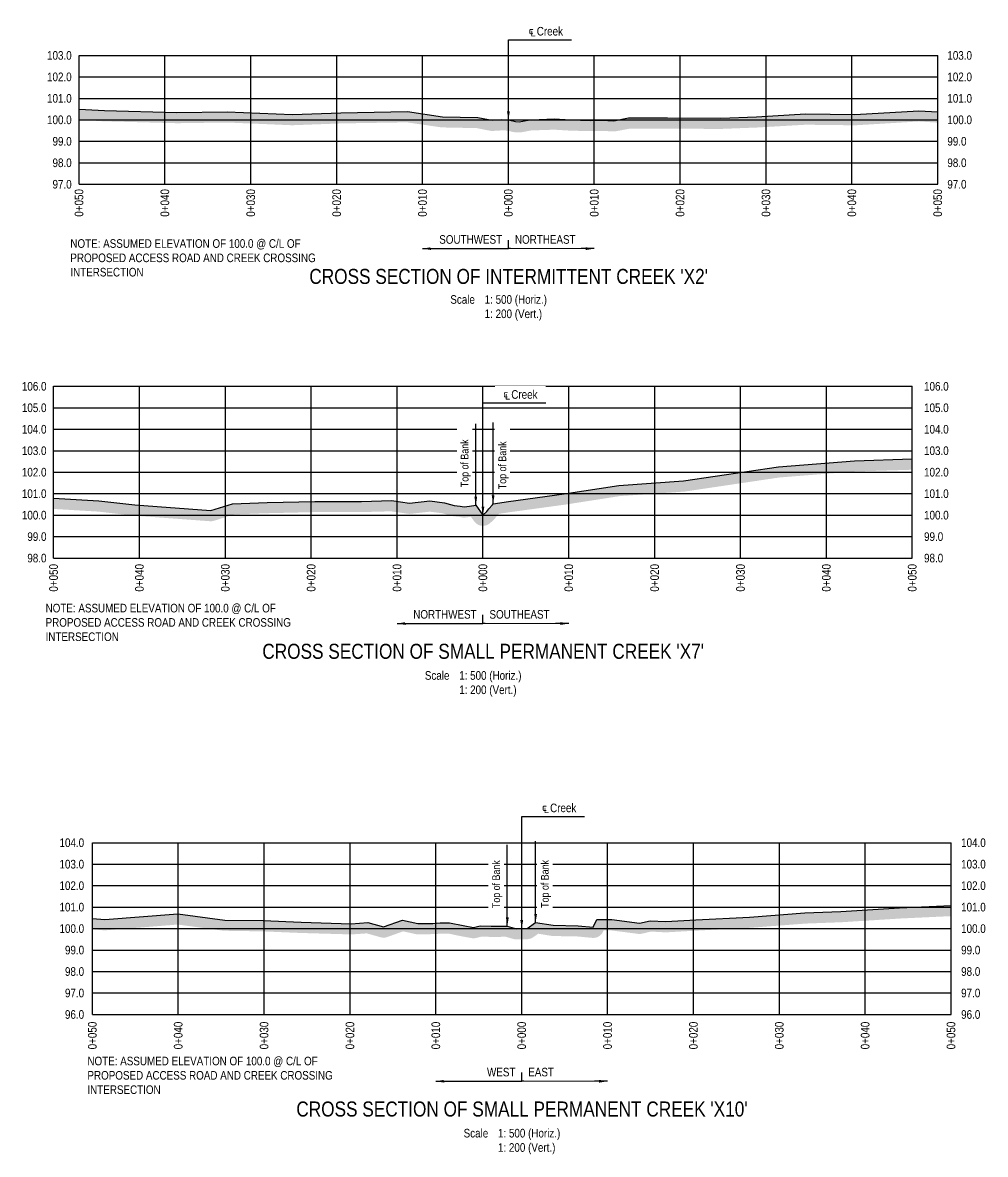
# Model space of a CAD drawing. Extents: x 522868 to 559106, y 6019929 to 6031707.
# Drawn here: x 522868 to 523988, y 6021508 to 6022825 of the extents above; entities that cross this region are included whole.
import ezdxf
from ezdxf.enums import TextEntityAlignment as Align

# ---------------------------------------------------------------- set-up
doc = ezdxf.new("R2010")
doc.units = 0
doc.header["$LTSCALE"] = 5
doc.linetypes.add('foc-TOPO', pattern=[1, 0.2, -0.8])
for name, color, linetype in [('CG-NOTES', 7, 'Continuous'), ('DETAIL-T', 7, 'Continuous'), ('L-BD', 7, 'Continuous'), ('L-DETAIL-T', 3, 'Continuous'), ('P-CROSSINGS-GRID', 8, 'Continuous'), ('P-CROSSINGS-GROUND', 48, 'foc-TOPO'), ('P-CROSSINGS-LINE', 3, 'Continuous'), ('S-T7', 7, 'Continuous')]:
    doc.layers.add(name, color=color, linetype=linetype)
doc.styles.add('140', font='ARIALN.TTF', dxfattribs={"height": 15})
doc.styles.add('80', font='ARIALN.TTF', dxfattribs={"height": 10})
doc.styles.add('80CG', font='ARIALN.TTF', dxfattribs={"height": 10})
doc.styles.add('80L', font='ARIALN.TTF', dxfattribs={"height": 10})
doc.dimstyles.new('Compass 5 000', dxfattribs={"dimscale": 5, "dimtxt": 9, "dimasz": 2, "dimexe": 0.2, "dimexo": 0.0625, "dimgap": 0.5, "dimtad": 0, "dimtih": 1, "dimtoh": 1, "dimzin": 0, "dimdsep": 46, "dimtxsty": '80CG', "dimcen": 0.1, "dimse1": 1, "dimse2": 1, "dimclrd": 256, "dimclrt": 256, "dimaunit": 1, "dimadec": 4, "dimazin": 0, "dimtfac": 0.06, "dimtofl": 0, "dimtmove": 0, "dimatfit": 1, "dimfxl": 0.2, "dimtolj": 1, "dimtzin": 0, "dimlwd": -1, "dimarcsym": 0})

msp = doc.modelspace()

# ---------------------------------------------------------------- hatches: boundary and pattern name
at = {"layer": 'P-CROSSINGS-GROUND'}
h = msp.add_hatch(dxfattribs=at)
h.set_pattern_fill('EARTH', color=256, scale=2.498683, angle=45)
h.set_pattern_definition([(45, (277.691, 3176.922), (0, 22.438809938), [15.86663467, -15.86663467]), (45, (273.484, 3181.13), (0, 22.438809938), [15.86663467, -15.86663467]), (45, (269.277, 3185.337), (0, 22.438809938), [15.86663467, -15.86663467]), (135, (269.277, 3188.142), (-22.438809938, 0), [15.86663467, -15.86663467]), (135, (273.484, 3192.349), (-22.438809938, 0), [15.86663467, -15.86663467]), (135, (277.691, 3196.556), (-22.438809938, 0), [15.86663467, -15.86663467])])
edge = h.paths.add_edge_path()
edge.add_line((523932.844, 6022721.145), (523932.087, 6022708.674))
edge.add_line((523932.087, 6022708.674), (523910.751, 6022709.97))
edge.add_line((523910.751, 6022709.97), (523837.198, 6022705.54))
edge.add_arc((523836.447, 6022718.011), 12.493, 269.328938, 273.446378, ccw=False)
edge.add_line((523836.301, 6022705.518), (523779.102, 6022706.188))
edge.add_line((523779.102, 6022706.188), (523722.74, 6022702.963))
edge.add_arc((523722.026, 6022715.436), 12.493, 272.236452, 273.275294, ccw=False)
edge.add_line((523722.514, 6022702.952), (523680.904, 6022701.327))
edge.add_arc((523680.416, 6022713.811), 12.493, 269.74622, 272.236452, ccw=False)
edge.add_line((523680.361, 6022701.318), (523618.306, 6022701.593))
edge.add_line((523618.306, 6022701.593), (523573.921, 6022701.568))
edge.add_line((523573.921, 6022701.568), (523558.127, 6022698.563))
edge.add_arc((523555.791, 6022710.836), 12.493, 266.887215, 280.773776, ccw=False)
edge.add_line((523555.113, 6022698.361), (523541.832, 6022699.083))
edge.add_line((523541.832, 6022699.083), (523528.726, 6022698.722))
edge.add_arc((523528.382, 6022711.211), 12.493, 268.499175, 271.577371, ccw=False)
edge.add_line((523528.055, 6022698.722), (523505.154, 6022699.322))
edge.add_arc((523505.482, 6022711.811), 12.493, 266.677404, 268.499175, ccw=False)
edge.add_line((523504.757, 6022699.339), (523486.367, 6022700.406))
edge.add_line((523486.367, 6022700.406), (523469.434, 6022699.875))
edge.add_line((523469.434, 6022699.875), (523459.432, 6022699.487))
edge.add_line((523459.432, 6022699.487), (523448.068, 6022697.377))
edge.add_arc((523445.787, 6022709.661), 12.493, 266.547335, 280.516537, ccw=False)
edge.add_line((523445.035, 6022697.19), (523440.477, 6022697.465))
edge.add_arc((523441.229, 6022709.936), 12.493, 256.499348, 266.547335, ccw=False)
edge.add_line((523438.313, 6022697.788), (523431.448, 6022699.436))
edge.add_line((523431.448, 6022699.436), (523425.632, 6022699.607))
edge.add_line((523425.632, 6022699.607), (523414.984, 6022698.965))
edge.add_arc((523414.233, 6022711.436), 12.493, 258.965142, 273.446887, ccw=False)
edge.add_line((523411.842, 6022699.174), (523396.108, 6022702.242))
edge.add_line((523396.108, 6022702.242), (523356.217, 6022703.045))
edge.add_arc((523356.468, 6022715.536), 12.493, 261.744781, 268.846428, ccw=False)
edge.add_line((523354.675, 6022703.172), (523314.829, 6022708.953))
edge.add_line((523314.829, 6022708.953), (523238.429, 6022707.721))
edge.add_line((523238.429, 6022707.721), (523182.099, 6022705.601))
edge.add_arc((523181.629, 6022718.086), 12.493, 267.610076, 272.155299, ccw=False)
edge.add_line((523181.108, 6022705.603), (523105.384, 6022708.764))
edge.add_line((523105.384, 6022708.764), (523047.496, 6022707.944))
edge.add_arc((523047.319, 6022720.436), 12.493, 268.489961, 270.811608, ccw=False)
edge.add_line((523046.99, 6022707.947), (522962.586, 6022710.172))
edge.add_arc((522962.915, 6022722.661), 12.493, 266.648377, 268.489961, ccw=False)
edge.add_line((522962.185, 6022710.189), (522933.371, 6022711.876))
edge.add_line((522933.371, 6022711.876), (522933.371, 6022724.391))
edge.add_line((522933.371, 6022724.391), (522962.915, 6022722.661))
edge.add_line((522962.915, 6022722.661), (523047.319, 6022720.436))
edge.add_line((523047.319, 6022720.436), (523105.556, 6022721.261))
edge.add_line((523105.556, 6022721.261), (523181.629, 6022718.086))
edge.add_line((523181.629, 6022718.086), (523238.093, 6022720.211))
edge.add_line((523238.093, 6022720.211), (523315.631, 6022721.461))
edge.add_line((523315.631, 6022721.461), (523356.468, 6022715.536))
edge.add_line((523356.468, 6022715.536), (523397.439, 6022714.711))
edge.add_line((523397.439, 6022714.711), (523414.233, 6022711.436))
edge.add_line((523414.233, 6022711.436), (523425.44, 6022712.111))
edge.add_line((523425.44, 6022712.111), (523433.108, 6022711.886))
edge.add_line((523433.108, 6022711.886), (523441.229, 6022709.936))
edge.add_line((523441.229, 6022709.936), (523445.787, 6022709.661))
edge.add_line((523445.787, 6022709.661), (523458.043, 6022711.936))
edge.add_line((523458.043, 6022711.936), (523468.996, 6022712.361))
edge.add_line((523468.996, 6022712.361), (523486.534, 6022712.911))
edge.add_line((523486.534, 6022712.911), (523505.482, 6022711.811))
edge.add_line((523505.482, 6022711.811), (523528.382, 6022711.211))
edge.add_line((523528.382, 6022711.211), (523542, 6022711.586))
edge.add_line((523542, 6022711.586), (523555.791, 6022710.836))
edge.add_line((523555.791, 6022710.836), (523572.739, 6022714.061))
edge.add_line((523572.739, 6022714.061), (523618.33, 6022714.086))
edge.add_line((523618.33, 6022714.086), (523680.416, 6022713.811))
edge.add_line((523680.416, 6022713.811), (523722.026, 6022715.436))
edge.add_line((523722.026, 6022715.436), (523778.818, 6022718.686))
edge.add_line((523778.818, 6022718.686), (523836.447, 6022718.011))
edge.add_line((523836.447, 6022718.011), (523910.754, 6022722.486))
edge.add_line((523910.754, 6022722.486), (523932.844, 6022721.145))
h = msp.add_hatch(dxfattribs=at)
h.set_pattern_fill('EARTH', color=256, scale=2.498683, angle=45)
h.set_pattern_definition([(45, (-2097.157, 2716.901), (0, 22.438809938), [15.86663467, -15.86663467]), (45, (-2101.365, 2721.108), (0, 22.438809938), [15.86663467, -15.86663467]), (45, (-2105.572, 2725.315), (0, 22.438809938), [15.86663467, -15.86663467]), (135, (-2105.572, 2728.12), (-22.438809938, 0), [15.86663467, -15.86663467]), (135, (-2101.365, 2732.328), (-22.438809938, 0), [15.86663467, -15.86663467]), (135, (-2097.157, 2736.535), (-22.438809938, 0), [15.86663467, -15.86663467])])
edge = h.paths.add_edge_path()
edge.add_line((522903.723, 6022259.062), (522955.257, 6022256.013))
edge.add_line((522955.257, 6022256.013), (522996.941, 6022251.324))
edge.add_arc((522998.337, 6022263.74), 12.493, 263.583191, 265.790557)
edge.add_line((522997.42, 6022251.28), (523085.734, 6022244.78))
edge.add_arc((523086.651, 6022257.24), 12.493, 265.790557, 287.495063)
edge.add_line((523090.407, 6022245.324), (523114.007, 6022252.763))
edge.add_line((523114.007, 6022252.763), (523152.523, 6022254.101))
edge.add_line((523152.523, 6022254.101), (523208.122, 6022255.396))
edge.add_line((523208.122, 6022255.396), (523262.027, 6022255.396))
edge.add_arc((523262.027, 6022267.89), 12.493, 270, 271.515069)
edge.add_line((523262.357, 6022255.401), (523296.289, 6022256.298))
edge.add_line((523296.289, 6022256.298), (523316.382, 6022253.468))
edge.add_arc((523318.124, 6022265.84), 12.493, 261.983575, 276.362567)
edge.add_line((523319.508, 6022253.423), (523341.587, 6022255.885))
edge.add_line((523341.587, 6022255.885), (523356.233, 6022254.066))
edge.add_line((523356.233, 6022254.066), (523362.344, 6022252.275))
edge.add_arc((523365.858, 6022264.265), 12.493, 253.668157, 253.946262)
edge.add_line((523362.403, 6022252.258), (523366.477, 6022251.086))
edge.add_arc((523369.932, 6022263.092), 12.493, 253.946262, 263.555716)
edge.add_line((523368.53, 6022250.678), (523375.243, 6022249.919))
edge.add_line((523375.243, 6022249.919), (523379.205, 6022249.191))
edge.add_arc((523381.464, 6022261.478), 12.493, 259.581232, 278.058509)
edge.add_line((523383.215, 6022249.108), (523389.438, 6022249.989))
edge.add_line((523389.438, 6022249.989), (523393.3, 6022244.593))
edge.add_arc((523403.459, 6022251.865), 12.493, 215.591277, 312.817769)
edge.add_line((523411.951, 6022242.7), (523416.349, 6022246.775))
edge.add_arc((523407.857, 6022255.94), 12.493, 312.817769, 323.20358)
edge.add_line((523417.862, 6022248.456), (523419.889, 6022251.167))
edge.add_line((523419.889, 6022251.167), (523421.99, 6022253.4))
edge.add_line((523421.99, 6022253.4), (523434.997, 6022255.321))
edge.add_line((523434.997, 6022255.321), (523499.662, 6022264.187))
edge.add_arc((523497.965, 6022276.565), 12.493, 277.807101, 278.856422)
edge.add_line((523499.889, 6022264.22), (523562.901, 6022274.039))
edge.add_line((523562.901, 6022274.039), (523637.91, 6022279.277))
edge.add_arc((523637.039, 6022291.74), 12.493, 273.994624, 278.458395)
edge.add_line((523638.877, 6022279.382), (523748.737, 6022295.719))
edge.add_line((523748.737, 6022295.719), (523836.586, 6022302.686))
edge.add_line((523836.586, 6022302.686), (523903.196, 6022304.698))
edge.add_line((523903.196, 6022304.698), (523903.196, 6022317.198))
edge.add_line((523903.196, 6022317.198), (523835.903, 6022315.165))
edge.add_line((523835.903, 6022315.165), (523747.322, 6022308.14))
edge.add_line((523747.322, 6022308.14), (523637.039, 6022291.74))
edge.add_line((523637.039, 6022291.74), (523561.502, 6022286.465))
edge.add_line((523561.502, 6022286.465), (523497.965, 6022276.565))
edge.add_line((523497.965, 6022276.565), (523433.236, 6022267.69))
edge.add_line((523433.236, 6022267.69), (523415.292, 6022265.04))
edge.add_line((523415.292, 6022265.04), (523414.729, 6022263.915))
edge.add_line((523414.729, 6022263.915), (523410.307, 6022259.215))
edge.add_line((523410.307, 6022259.215), (523407.857, 6022255.94))
edge.add_line((523407.857, 6022255.94), (523403.459, 6022251.865))
edge.add_line((523403.459, 6022251.865), (523395.139, 6022263.49))
edge.add_line((523395.139, 6022263.49), (523387.796, 6022262.375))
edge.add_line((523387.796, 6022262.375), (523381.464, 6022261.478))
edge.add_line((523381.464, 6022261.478), (523377.076, 6022262.285))
edge.add_line((523377.076, 6022262.285), (523369.932, 6022263.092))
edge.add_line((523369.932, 6022263.092), (523365.858, 6022264.265))
edge.add_line((523365.858, 6022264.265), (523358.776, 6022266.34))
edge.add_line((523358.776, 6022266.34), (523341.665, 6022268.465))
edge.add_line((523341.665, 6022268.465), (523318.124, 6022265.84))
edge.add_line((523318.124, 6022265.84), (523297, 6022268.815))
edge.add_line((523297, 6022268.815), (523262.027, 6022267.89))
edge.add_line((523262.027, 6022267.89), (523207.976, 6022267.89))
edge.add_line((523207.976, 6022267.89), (523152.16, 6022266.59))
edge.add_line((523152.16, 6022266.59), (523111.873, 6022265.19))
edge.add_line((523111.873, 6022265.19), (523086.651, 6022257.24))
edge.add_line((523086.651, 6022257.24), (522998.337, 6022263.74))
edge.add_line((522998.337, 6022263.74), (522956.324, 6022268.465))
edge.add_line((522956.324, 6022268.465), (522903.723, 6022271.578))
edge.add_line((522903.723, 6022271.578), (522903.723, 6022259.062))
h = msp.add_hatch(dxfattribs=at)
h.set_pattern_fill('EARTH', color=256, scale=2.498683, angle=45)
h.set_pattern_definition([(45, (-4120.13, 2235.773), (0, 22.438809938), [15.86663467, -15.86663467]), (45, (-4124.338, 2239.98), (0, 22.438809938), [15.86663467, -15.86663467]), (45, (-4128.545, 2244.188), (0, 22.438809938), [15.86663467, -15.86663467]), (135, (-4128.545, 2246.992), (-22.438809938, 0), [15.86663467, -15.86663467]), (135, (-4124.338, 2251.2), (-22.438809938, 0), [15.86663467, -15.86663467]), (135, (-4120.13, 2255.407), (-22.438809938, 0), [15.86663467, -15.86663467])])
edge = h.paths.add_edge_path()
edge.add_line((523948.348, 6021785.228), (523948.348, 6021797.736))
edge.add_line((523948.348, 6021797.736), (523888.247, 6021794.912))
edge.add_line((523888.247, 6021794.912), (523820.026, 6021790.587))
edge.add_line((523820.026, 6021790.587), (523778.311, 6021789.037))
edge.add_line((523778.311, 6021789.037), (523713.746, 6021784.137))
edge.add_line((523713.746, 6021784.137), (523651.202, 6021780.837))
edge.add_line((523651.202, 6021780.837), (523616.23, 6021778.837))
edge.add_line((523616.23, 6021778.837), (523597.966, 6021779.812))
edge.add_line((523597.966, 6021779.812), (523585.7, 6021776.962))
edge.add_line((523585.7, 6021776.962), (523553.367, 6021781.137))
edge.add_line((523553.367, 6021781.137), (523536.028, 6021781.262))
edge.add_line((523536.028, 6021781.262), (523531.944, 6021772.362))
edge.add_line((523531.944, 6021772.362), (523514.351, 6021774.012))
edge.add_line((523514.351, 6021774.012), (523485.293, 6021774.587))
edge.add_line((523485.293, 6021774.587), (523464.776, 6021777.887))
edge.add_line((523464.776, 6021777.887), (523454.807, 6021770.862))
edge.add_line((523454.807, 6021770.862), (523442.416, 6021770.612))
edge.add_line((523442.416, 6021770.612), (523431.847, 6021773.687))
edge.add_line((523431.847, 6021773.687), (523413.071, 6021773.537))
edge.add_line((523413.071, 6021773.537), (523400.327, 6021773.962))
edge.add_line((523400.327, 6021773.962), (523392.507, 6021771.937))
edge.add_line((523392.507, 6021771.937), (523380.387, 6021774.162))
edge.add_line((523380.387, 6021774.162), (523364.701, 6021777.362))
edge.add_line((523364.701, 6021777.362), (523353.76, 6021777.312))
edge.add_line((523353.76, 6021777.312), (523344.979, 6021776.762))
edge.add_line((523344.979, 6021776.762), (523327.778, 6021776.537))
edge.add_line((523327.778, 6021776.537), (523309.659, 6021780.462))
edge.add_line((523309.659, 6021780.462), (523287.795, 6021772.637))
edge.add_line((523287.795, 6021772.637), (523269.596, 6021777.762))
edge.add_line((523269.596, 6021777.762), (523250.235, 6021776.437))
edge.add_line((523250.235, 6021776.437), (523191.937, 6021778.112))
edge.add_line((523191.937, 6021778.112), (523147.595, 6021779.962))
edge.add_line((523147.595, 6021779.962), (523102.99, 6021780.687))
edge.add_line((523102.99, 6021780.687), (523048.489, 6021787.987))
edge.add_line((523048.489, 6021787.987), (522963.219, 6021781.212))
edge.add_line((522963.219, 6021781.212), (522948.875, 6021782.416))
edge.add_line((522948.875, 6021782.416), (522948.875, 6021769.879))
edge.add_line((522948.875, 6021769.879), (522962.173, 6021768.762))
edge.add_arc((522963.219, 6021781.212), 12.493, 265.198692, 274.542807)
edge.add_line((522964.209, 6021768.757), (523048.151, 6021775.427))
edge.add_line((523048.151, 6021775.427), (523101.331, 6021768.304))
edge.add_arc((523102.99, 6021780.687), 12.493, 262.370998, 269.068826)
edge.add_line((523102.786, 6021768.195), (523147.233, 6021767.472))
edge.add_line((523147.233, 6021767.472), (523191.416, 6021765.629))
edge.add_arc((523191.937, 6021778.112), 12.493, 267.610914, 268.354243)
edge.add_line((523191.578, 6021765.623), (523249.876, 6021763.948))
edge.add_arc((523250.235, 6021776.437), 12.493, 268.354242, 273.915038)
edge.add_line((523251.088, 6021763.972), (523268.291, 6021765.15))
edge.add_line((523268.291, 6021765.15), (523284.408, 6021760.611))
edge.add_arc((523287.795, 6021772.637), 12.493, 254.27251, 289.691746)
edge.add_line((523292.005, 6021760.874), (523310.505, 6021767.495))
edge.add_line((523310.505, 6021767.495), (523325.133, 6021764.326))
edge.add_arc((523327.778, 6021776.537), 12.493, 257.777257, 270.749445)
edge.add_line((523327.942, 6021764.044), (523345.142, 6021764.269))
edge.add_arc((523344.979, 6021776.762), 12.493, 270.749444, 273.584068)
edge.add_line((523345.76, 6021764.293), (523354.179, 6021764.82))
edge.add_line((523354.179, 6021764.82), (523363.468, 6021764.862))
edge.add_line((523363.468, 6021764.862), (523377.89, 6021761.92))
edge.add_arc((523380.387, 6021774.162), 12.493, 258.469796, 259.597398)
edge.add_line((523378.131, 6021761.874), (523390.251, 6021759.649))
edge.add_arc((523392.507, 6021771.937), 12.493, 259.597398, 284.517824)
edge.add_line((523395.639, 6021759.842), (523401.713, 6021761.415))
edge.add_line((523401.713, 6021761.415), (523412.654, 6021761.05))
edge.add_arc((523413.071, 6021773.537), 12.493, 268.089899, 270.457719)
edge.add_line((523413.171, 6021761.044), (523430.115, 6021761.179))
edge.add_line((523430.115, 6021761.179), (523438.926, 6021758.616))
edge.add_arc((523442.416, 6021770.612), 12.493, 253.777536, 271.15581)
edge.add_line((523442.668, 6021758.121), (523455.059, 6021758.371))
edge.add_arc((523454.807, 6021770.862), 12.493, 271.15581, 305.172624)
edge.add_line((523462.004, 6021760.649), (523467.814, 6021764.744))
edge.add_line((523467.814, 6021764.744), (523483.309, 6021762.252))
edge.add_arc((523485.293, 6021774.587), 12.493, 260.862712, 268.86637)
edge.add_line((523485.046, 6021762.096), (523513.643, 6021761.53))
edge.add_line((523513.643, 6021761.53), (523530.777, 6021759.923))
edge.add_arc((523531.944, 6021772.362), 12.493, 264.642143, 335.352065)
edge.add_line((523543.299, 6021767.151), (523544.014, 6021768.71))
edge.add_line((523544.014, 6021768.71), (523552.519, 6021768.649))
edge.add_line((523552.519, 6021768.649), (523584.1, 6021764.571))
edge.add_arc((523585.7, 6021776.962), 12.493, 262.642382, 283.08055)
edge.add_line((523588.527, 6021764.792), (523599.068, 6021767.242))
edge.add_line((523599.068, 6021767.242), (523615.564, 6021766.361))
edge.add_arc((523616.23, 6021778.837), 12.493, 266.944302, 273.273075)
edge.add_line((523616.943, 6021766.364), (523651.888, 6021768.362))
edge.add_line((523651.888, 6021768.362), (523714.404, 6021771.661))
edge.add_arc((523713.746, 6021784.137), 12.493, 273.02031, 274.339976)
edge.add_line((523714.691, 6021771.679), (523779.016, 6021776.561))
edge.add_line((523779.016, 6021776.561), (523820.49, 6021778.102))
edge.add_arc((523820.026, 6021790.587), 12.493, 272.127967, 273.627507)
edge.add_line((523820.816, 6021778.118), (523888.936, 6021782.437))
edge.add_line((523888.936, 6021782.437), (523948.348, 6021785.228))

# ---------------------------------------------------------------- linework, layer by layer
at = {"layer": 'CG-NOTES'}
for p, q in [((523433.108, 6022562), (523433.108, 6022571.994)), ((523403.459, 6022125.723), (523403.459, 6022135.718)), ((523448.611, 6021593.085), (523448.611, 6021603.08))]:
    msp.add_line(p, q, dxfattribs=at)
at = {"layer": 'P-CROSSINGS-GRID', "color": 8}
for p, q in [((522933.371, 6022786.846), (523932.844, 6022786.846)), ((522933.371, 6022636.925), (522933.371, 6022786.846)), ((523033.318, 6022636.925), (523033.318, 6022786.846)), ((523133.266, 6022636.925), (523133.266, 6022786.846)), ((523233.213, 6022636.925), (523233.213, 6022786.846)), ((523333.16, 6022636.925), (523333.16, 6022786.846)), ((523433.108, 6022636.925), (523433.108, 6022786.846)), ((523533.055, 6022636.925), (523533.055, 6022786.846)), ((523633.002, 6022636.925), (523633.002, 6022786.846)), ((523732.949, 6022636.925), (523732.949, 6022786.846)), ((523832.897, 6022636.925), (523832.897, 6022786.846)), ((523932.844, 6022636.925), (523932.844, 6022786.846)), ((522933.371, 6022761.86), (523932.844, 6022761.86)), ((522933.371, 6022736.873), (523932.844, 6022736.873)), ((522933.371, 6022711.886), (523932.844, 6022711.886)), ((522933.371, 6022686.899), (523932.844, 6022686.899)), ((522933.371, 6022661.912), (523932.844, 6022661.912)), ((522933.371, 6022636.925), (523932.844, 6022636.925)), ((522903.723, 6022401.786), (523903.196, 6022401.786)), ((522903.723, 6022201.891), (522903.723, 6022401.786)), ((523003.67, 6022201.891), (523003.67, 6022401.786)), ((523103.618, 6022201.891), (523103.618, 6022401.786)), ((523203.565, 6022201.891), (523203.565, 6022401.786)), ((523303.512, 6022201.891), (523303.512, 6022401.786)), ((523403.459, 6022201.891), (523403.459, 6022401.786)), ((523503.407, 6022201.891), (523503.407, 6022401.786)), ((523603.354, 6022201.891), (523603.354, 6022401.786)), ((523703.301, 6022201.891), (523703.301, 6022401.786)), ((523803.249, 6022201.891), (523803.249, 6022401.786)), ((523903.196, 6022201.891), (523903.196, 6022401.786)), ((522903.723, 6022376.799), (523903.196, 6022376.799)), ((522903.723, 6022351.812), (523903.196, 6022351.812)), ((522903.723, 6022326.825), (523903.196, 6022326.825)), ((522903.723, 6022301.838), (523903.196, 6022301.838)), ((522903.723, 6022276.851), (523903.196, 6022276.851)), ((522903.723, 6022251.865), (523903.196, 6022251.865)), ((522903.723, 6022226.878), (523903.196, 6022226.878)), ((522903.723, 6022201.891), (523903.196, 6022201.891)), ((522948.875, 6021870.684), (523948.348, 6021870.684)), ((522948.875, 6021670.789), (522948.875, 6021870.684)), ((523048.822, 6021670.789), (523048.822, 6021870.684)), ((523148.77, 6021670.789), (523148.77, 6021870.684)), ((523248.717, 6021670.789), (523248.717, 6021870.684)), ((523348.664, 6021670.789), (523348.664, 6021870.684)), ((523448.611, 6021670.789), (523448.611, 6021870.684)), ((523548.559, 6021670.789), (523548.559, 6021870.684)), ((523648.506, 6021670.789), (523648.506, 6021870.684)), ((523748.453, 6021670.789), (523748.453, 6021870.684)), ((523848.401, 6021670.789), (523848.401, 6021870.684)), ((523948.348, 6021670.789), (523948.348, 6021870.684)), ((522948.875, 6021845.697), (523948.348, 6021845.697)), ((522948.875, 6021820.71), (523948.348, 6021820.71)), ((522948.875, 6021795.723), (523948.348, 6021795.723)), ((522948.875, 6021770.737), (523948.348, 6021770.737)), ((522948.875, 6021745.75), (523948.348, 6021745.75)), ((522948.875, 6021720.763), (523948.348, 6021720.763)), ((522948.875, 6021695.776), (523948.348, 6021695.776)), ((522948.875, 6021670.789), (523948.348, 6021670.789))]:
    msp.add_line(p, q, dxfattribs=at)
at = {"layer": 'P-CROSSINGS-LINE', "color": 3, "flags": 128}
for points in [[(522933.371, 6022724.391), (522962.915, 6022722.661), (523047.319, 6022720.436), (523105.556, 6022721.261), (523181.629, 6022718.086), (523238.093, 6022720.211), (523315.631, 6022721.461), (523356.468, 6022715.536), (523397.439, 6022714.711), (523414.233, 6022711.436), (523425.44, 6022712.111), (523433.108, 6022711.886), (523441.229, 6022709.936), (523445.787, 6022709.661), (523458.043, 6022711.936), (523468.996, 6022712.361), (523486.534, 6022712.911), (523505.482, 6022711.811), (523528.382, 6022711.211), (523542, 6022711.586), (523555.791, 6022710.836), (523572.739, 6022714.061), (523618.33, 6022714.086), (523680.416, 6022713.811), (523722.026, 6022715.436), (523778.818, 6022718.686), (523836.447, 6022718.011), (523910.754, 6022722.486), (523932.844, 6022721.145)], [(522903.723, 6022271.578), (522956.324, 6022268.465), (522998.337, 6022263.74), (523086.651, 6022257.24), (523111.873, 6022265.19), (523152.16, 6022266.59), (523207.976, 6022267.89), (523262.027, 6022267.89), (523297, 6022268.815), (523318.124, 6022265.84), (523341.665, 6022268.465), (523358.776, 6022266.34), (523365.858, 6022264.265), (523365.858, 6022264.265), (523369.932, 6022263.092), (523377.076, 6022262.285), (523381.464, 6022261.478), (523387.796, 6022262.375), (523395.139, 6022263.49), (523403.459, 6022251.865), (523407.857, 6022255.94), (523410.307, 6022259.215), (523414.729, 6022263.915), (523415.292, 6022265.04), (523433.236, 6022267.69), (523497.965, 6022276.565), (523561.502, 6022286.465), (523637.039, 6022291.74), (523747.322, 6022308.14), (523835.903, 6022315.165), (523903.196, 6022317.198)], [(522948.875, 6021782.416), (522963.219, 6021781.212), (523048.489, 6021787.987), (523102.99, 6021780.687), (523147.595, 6021779.962), (523191.937, 6021778.112), (523250.235, 6021776.437), (523269.596, 6021777.762), (523287.795, 6021772.637), (523309.659, 6021780.462), (523327.778, 6021776.537), (523344.979, 6021776.762), (523353.76, 6021777.312), (523364.701, 6021777.362), (523380.387, 6021774.162), (523392.507, 6021771.937), (523400.327, 6021773.962), (523413.071, 6021773.537), (523431.847, 6021773.687), (523442.416, 6021770.612), (523454.807, 6021770.862), (523464.776, 6021777.887), (523485.293, 6021774.587), (523514.351, 6021774.012), (523531.944, 6021772.362), (523536.028, 6021781.262), (523553.367, 6021781.137), (523585.7, 6021776.962), (523597.966, 6021779.812), (523616.23, 6021778.837), (523651.202, 6021780.837), (523713.746, 6021784.137), (523778.311, 6021789.037), (523820.026, 6021790.587), (523888.247, 6021794.912), (523948.348, 6021797.736)]]:
    msp.add_lwpolyline(points, dxfattribs=at)

# ---------------------------------------------------------------- texts
at = {"style": '80'}
for s, p in [('0+050', (522933.284, 6022631.289)), ('0+040', (523033.231, 6022631.289)), ('0+030', (523133.179, 6022631.289)), ('0+020', (523233.126, 6022631.289)), ('0+010', (523333.073, 6022631.289)), ('0+000', (523433.021, 6022631.289)), ('0+010', (523532.968, 6022631.289)), ('0+020', (523632.915, 6022631.289)), ('0+030', (523732.862, 6022631.289)), ('0+040', (523832.81, 6022631.289)), ('0+050', (523932.757, 6022631.289)), ('0+050', (522903.636, 6022195.013)), ('0+040', (523003.583, 6022195.013)), ('0+030', (523103.531, 6022195.013)), ('0+020', (523203.478, 6022195.013)), ('0+010', (523303.425, 6022195.013)), ('0+000', (523403.372, 6022195.013)), ('0+010', (523503.32, 6022195.013)), ('0+020', (523603.267, 6022195.013)), ('0+030', (523703.214, 6022195.013)), ('0+040', (523803.162, 6022195.013)), ('0+050', (523903.109, 6022195.013)), ('0+050', (522948.788, 6021662.375)), ('0+040', (523048.735, 6021662.375)), ('0+030', (523148.682, 6021662.375)), ('0+020', (523248.63, 6021662.375)), ('0+010', (523348.577, 6021662.375)), ('0+000', (523448.524, 6021662.375)), ('0+010', (523548.472, 6021662.375)), ('0+020', (523648.419, 6021662.375)), ('0+030', (523748.366, 6021662.375)), ('0+040', (523848.314, 6021662.375)), ('0+050', (523948.261, 6021662.375))]:
    msp.add_text(s, height=9.9947, rotation=90, dxfattribs=at).set_placement(p, align=Align.MIDDLE_RIGHT)
at = {"layer": 'DETAIL-T', "char_height": 9.99473, "attachment_point": 1, "style": '80L'}
for insert in [(523365.488, 6022507.838), (523335.839, 6022070.292), (523380.991, 6021537.655)]:
    msp.add_mtext_dynamic_manual_height_columns('Scale^I1: 500 (Horiz.)\\P^I1: 200 (Vert.)', width=216.9907, gutter_width=44.976, heights=[0], dxfattribs=dict(at, insert=insert))
at = {"layer": 'L-BD', "char_height": 9.99473, "width": 49.13926, "attachment_point": 1, "style": '80', "bg_fill": 2}
for insert in [(523452.041, 6022819.994), (523467.544, 6021916.167)]:
    msp.add_mtext('\\pxqc;{\\fISOCPEUR|b0|i0|c0|p34;℄} Creek', dxfattribs=dict(at, insert=insert))
at = {"layer": 'L-BD', "linetype": 'Continuous', "char_height": 9.99473, "attachment_point": 1, "style": '80L'}
for insert in [(522923.219, 6022572.944), (522894.395, 6022148.668), (522943.09, 6021621.616)]:
    msp.add_mtext_dynamic_manual_height_columns('NOTE: ASSUMED ELEVATION OF 100.0 @ C/L OF PROPOSED ACCESS ROAD AND CREEK CROSSING INTERSECTION', width=285.01794, gutter_width=49.974, heights=[0], dxfattribs=dict(at, insert=insert))
at = {"layer": 'L-DETAIL-T', "char_height": 17.49078, "attachment_point": 2, "rotation": 0, "style": '140'}
for s, insert, width in [("CROSS SECTION OF INTERMITTENT CREEK 'X2'", (523433.388, 6022538.426), 595.11553), ("CROSS SECTION OF SMALL PERMANENT CREEK 'X7'", (523403.74, 6022102.149), 554.92494), ("CROSS SECTION OF SMALL PERMANENT CREEK 'X10'", (523448.892, 6021569.512), 541.00378)]:
    msp.add_mtext(s, dxfattribs=dict(at, insert=insert, width=width))
at = {"layer": 'S-T7', "style": '80'}
for s, p in [('103.0', (522924.745, 6022786.846)), ('102.0', (522924.745, 6022761.86)), ('101.0', (522924.745, 6022736.873)), ('100.0', (522924.745, 6022711.886)), ('99.0', (522924.745, 6022686.899)), ('98.0', (522924.745, 6022661.912)), ('97.0', (522924.745, 6022636.925)), ('106.0', (522895.445, 6022401.786)), ('105.0', (522895.445, 6022376.799)), ('104.0', (522895.445, 6022351.812)), ('103.0', (522895.445, 6022326.825)), ('102.0', (522895.445, 6022301.838)), ('101.0', (522895.445, 6022276.851)), ('100.0', (522895.445, 6022251.865)), ('99.0', (522895.445, 6022226.878)), ('98.0', (522895.445, 6022201.891)), ('104.0', (522939.237, 6021870.684)), ('103.0', (522939.237, 6021845.697)), ('102.0', (522939.237, 6021820.71)), ('101.0', (522939.237, 6021795.723)), ('100.0', (522939.237, 6021770.737)), ('99.0', (522939.237, 6021745.75)), ('98.0', (522939.237, 6021720.763)), ('97.0', (522939.237, 6021695.776)), ('96.0', (522939.237, 6021670.789))]:
    msp.add_text(s, height=9.9947, dxfattribs=at).set_placement(p, align=Align.MIDDLE_RIGHT)
for s, p in [('103.0', (523944.025, 6022786.846)), ('102.0', (523944.025, 6022761.86)), ('101.0', (523944.025, 6022736.873)), ('100.0', (523944.025, 6022711.886)), ('99.0', (523944.025, 6022686.899)), ('98.0', (523944.025, 6022661.912)), ('97.0', (523944.025, 6022636.925)), ('106.0', (523916.916, 6022401.786)), ('105.0', (523916.916, 6022376.799)), ('104.0', (523916.916, 6022351.812)), ('103.0', (523916.916, 6022326.825)), ('102.0', (523916.916, 6022301.838)), ('101.0', (523916.916, 6022276.851)), ('100.0', (523916.916, 6022251.865)), ('99.0', (523916.916, 6022226.878)), ('98.0', (523916.916, 6022201.891)), ('104.0', (523960.07, 6021870.684)), ('103.0', (523960.07, 6021845.697)), ('102.0', (523960.07, 6021820.71)), ('101.0', (523960.07, 6021795.723)), ('100.0', (523960.07, 6021770.737)), ('99.0', (523960.07, 6021745.75)), ('98.0', (523960.07, 6021720.763)), ('97.0', (523960.07, 6021695.776)), ('96.0', (523960.07, 6021670.789))]:
    msp.add_text(s, height=9.9947, dxfattribs=at).set_placement(p, align=Align.MIDDLE_LEFT)

# ---------------------------------------------------------------- leaders
at = {"path_type": 1}
for points in [[(523433.108, 6022711.886), (523433.108, 6022805.098)], [(523403.459, 6022251.865), (523403.459, 6022382.399)], [(523395.139, 6022263.49), (523395.139, 6022358.113)], [(523415.292, 6022265.04), (523415.292, 6022359.663)], [(523448.611, 6021770.737), (523448.611, 6021901.271)], [(523431.847, 6021773.687), (523431.847, 6021868.31)], [(523464.776, 6021777.887), (523464.776, 6021872.51)]]:
    msp.add_leader(points, dimstyle='Compass 5 000', override={"dimgap": 0.5, "dimtad": 0}, dxfattribs=at)
at = {"layer": 'CG-NOTES', "path_type": 1}
for points in [[(523333.16, 6022562), (523433.108, 6022562)], [(523533.055, 6022562), (523433.108, 6022562)], [(523303.512, 6022125.723), (523403.459, 6022125.723)], [(523503.407, 6022125.723), (523403.459, 6022125.723)], [(523348.664, 6021593.085), (523448.611, 6021593.085)], [(523548.559, 6021593.085), (523448.611, 6021593.085)]]:
    msp.add_leader(points, dimstyle='Compass 5 000', override={"dimgap": 0.5, "dimtad": 0}, dxfattribs=at)

# ---------------------------------------------------------------- next in the draw order: linework, layer by layer
for p, q in [((523433.108, 6022805.098), (523506.356, 6022805.098)), ((523448.611, 6021901.271), (523521.86, 6021901.271))]:
    msp.add_line(p, q)

# ---------------------------------------------------------------- next in the draw order: texts
at = {"color": 3, "width": 78.38999, "attachment_point": 3, "style": '80', "bg_fill": 2}
for s, insert, char_height in [('\\pxqr;SOUTHWEST', (523425.744, 6022577.672), 9.99473), ('\\pxqr;NORTHWEST', (523396.096, 6022141.395), 9.99473), ('\\pxqr;WEST', (523441.248, 6021608.758), 9.9947)]:
    msp.add_mtext(s, dxfattribs=dict(at, insert=insert, char_height=char_height))
at = {"char_height": 8.99526, "attachment_point": 1, "rotation": 90, "style": '80L', "bg_fill": 3, "box_fill_scale": 1.5, "bg_fill_color": 256, "bg_fill_transparency": 0}
for insert in [(523377.608, 6022284.415), (523421.548, 6022282.077), (523414.315, 6021794.612), (523471.032, 6021794.924)]:
    msp.add_mtext_dynamic_manual_height_columns('Top of Bank', width=69.55578, gutter_width=44.976, heights=[0], dxfattribs=dict(at, insert=insert))
at = {"layer": 'L-BD', "insert": (523422.392, 6022397.295), "char_height": 9.99473, "width": 49.13926, "attachment_point": 1, "style": '80', "bg_fill": 2}
msp.add_mtext('\\pxqc;{\\fISOCPEUR|b0|i0|c0|p34;℄} Creek', dxfattribs=at)

# ---------------------------------------------------------------- next in the draw order: linework, layer by layer
msp.add_line((523403.459, 6022382.399), (523476.708, 6022382.399))

# ---------------------------------------------------------------- next in the draw order: texts
at = {"color": 3, "width": 71.75861, "attachment_point": 1, "style": '80', "bg_fill": 2}
for s, insert, char_height in [('\\pxql;NORTHEAST', (523440.694, 6022577.672), 9.99473), ('\\pxql;SOUTHEAST', (523411.045, 6022141.395), 9.99473), ('\\pxql;EAST', (523456.197, 6021608.758), 9.9947)]:
    msp.add_mtext(s, dxfattribs=dict(at, insert=insert, char_height=char_height))

doc.saveas('drawing.dxf')
